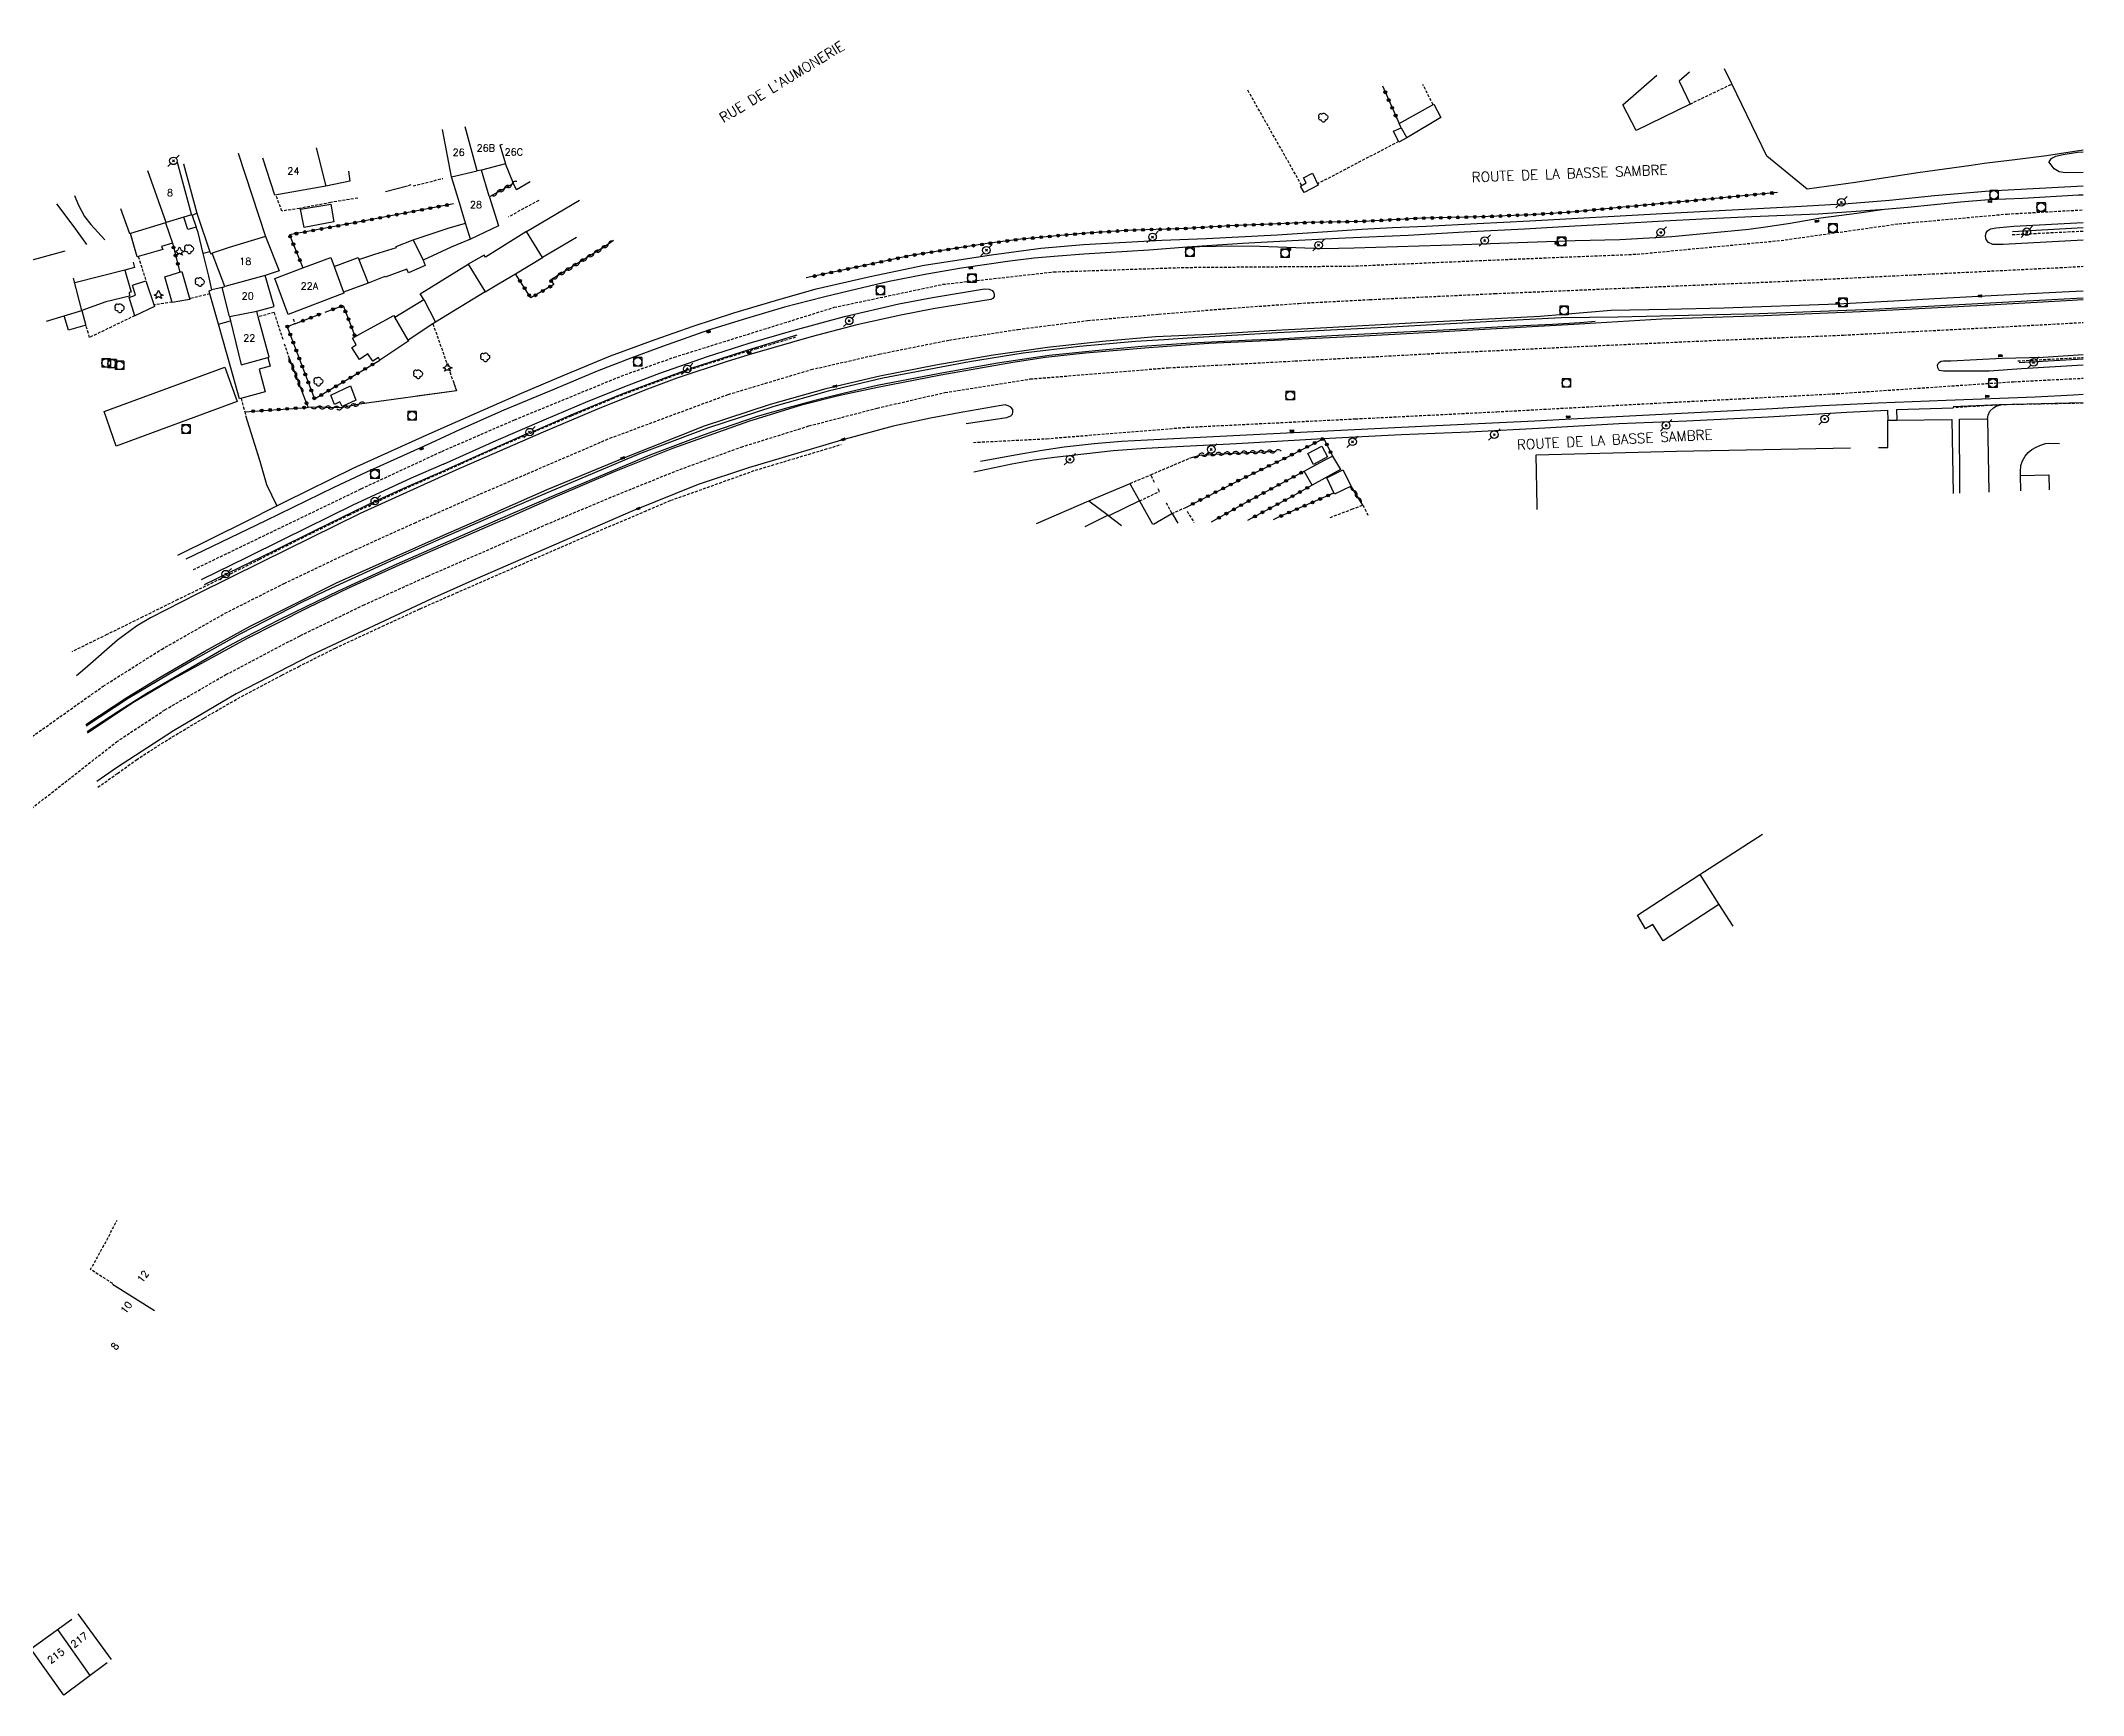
# Model space of a CAD drawing. Header units: millimetres. Extents: x 156183 to 157000, y 123000 to 123885.
# Drawn here: x 156640.3 to 157000, y 123072.3 to 123363.6 of the extents above; entities that cross this region are included whole.
import ezdxf
from ezdxf.enums import TextEntityAlignment as Align

# ---------------------------------------------------------------- set-up
doc = ezdxf.new("R2010")
doc.units = ezdxf.units.MM
doc.linetypes.add('DASHED', pattern=[0.75, 0.5, -0.25])
doc.layers.get('0').update_dxf_attribs({"linetype": 'CONTINUOUS'})
for name, color, linetype in [('W0001', 6, 'DASHED'), ('W0006', 2, 'CONTINUOUS'), ('W0008', 7, 'CONTINUOUS'), ('W0010', 4, 'CONTINUOUS'), ('W0014', 7, 'CONTINUOUS'), ('W0017', 7, 'CONTINUOUS'), ('W0100', 7, 'CONTINUOUS'), ('W0101', 7, 'CONTINUOUS'), ('W0104', 1, 'CONTINUOUS'), ('W0112', 1, 'DASHED'), ('W0211', 2, 'CONTINUOUS'), ('W0214', 2, 'CONTINUOUS'), ('W0300', 7, 'CONTINUOUS'), ('W0303', 7, 'CONTINUOUS'), ('W0310', 3, 'CONTINUOUS'), ('W0323', 7, 'CONTINUOUS'), ('W0401', 7, 'CONTINUOUS'), ('W0420', 7, 'CONTINUOUS'), ('W0473', 7, 'CONTINUOUS'), ('W0989', 7, 'CONTINUOUS'), ('W0991', 7, 'CONTINUOUS'), ('W1102', 7, 'CONTINUOUS')]:
    doc.layers.add(name, color=color, linetype=linetype)
doc.styles.get("Standard").update_dxf_attribs({"font": 'romans.shx', "width": 0.85})

# ---------------------------------------------------------------- blocks, each defined once
blk = doc.blocks.new('T473')
for p, q in [((-0.166667, 0.166667), (0.166667, -0.166667)), ((-0.166667, -0.166667), (0.166667, 0.166667)), ((0.500001, 0.500001), (1.000002, 1.000002)), ((-1.000002, -1.000002), (-0.500001, -0.500001))]:
    blk.add_line(p, q)
blk.add_ellipse((0, 0), major_axis=(0.471405, 0.471405), ratio=1, start_param=5.4977871438, end_param=11.780972451)
blk = doc.blocks.new('T420')
for p, q in [((0.75, 0.75), (-0.75, 0.75)), ((-0.75, 0.75), (-0.75, -0.75)), ((0.75, 0.75), (0.75, -0.75)), ((0.75, -0.75), (-0.75, -0.75))]:
    blk.add_line(p, q)
blk.add_ellipse((0, 0), major_axis=(-0.53, 0.53), ratio=1, start_param=3.926991, end_param=10.210176)
blk = doc.blocks.new('T401')
for p, q in [((-0.3, 0.3), (0, 0.3)), ((-0.3, -0.25), (-0.3, 0.3)), ((-0.3, 0.15), (0, 0.15)), ((-0.3, 0), (0, 0)), ((0, 0.3), (0, -0.25)), ((-0.3, -0.15), (0, -0.15)), ((-0.3, -0.25), (-0.3, -0.3)), ((-0.3, -0.3), (0, -0.3)), ((0, -0.3), (0, -0.25))]:
    blk.add_line(p, q)
blk = doc.blocks.new('T300')
for p, q in [((-0.8, 0.51), (-0.86, 0.34)), ((-0.86, 0.34), (-0.86, 0.17)), ((-0.86, 0.17), (-0.74, 0.06)), ((-0.69, 0.63), (-0.8, 0.51)), ((-0.8, -0.06), (-0.74, 0.06)), ((-0.74, 0.06), (-0.69, 0.11)), ((-0.57, 0.69), (-0.69, 0.63)), ((-0.46, 0.69), (-0.57, 0.69)), ((-0.29, 0.63), (-0.46, 0.69)), ((-0.29, 0.63), (-0.17, 0.74)), ((-0.23, 0.57), (-0.29, 0.63)), ((-0.17, 0.74), (-0.06, 0.8)), ((-0.06, 0.8), (0.06, 0.8)), ((0.06, 0.8), (0.23, 0.74)), ((0.23, 0.74), (0.34, 0.63)), ((0.34, 0.63), (0.4, 0.51)), ((0.46, 0.46), (0.34, 0.46)), ((0.4, 0.51), (0.4, 0.46)), ((0.57, 0.4), (0.46, 0.46)), ((0.57, 0.4), (0.69, 0.29)), ((0.69, 0.29), (0.74, 0.17)), ((0.74, 0.06), (0.69, -0.17)), ((0.74, 0.17), (0.74, 0.06)), ((-0.8, -0.17), (-0.8, -0.06)), ((-0.8, -0.23), (-0.8, -0.17)), ((-0.74, -0.34), (-0.8, -0.23)), ((-0.69, -0.4), (-0.74, -0.34)), ((-0.51, -0.46), (-0.69, -0.4)), ((-0.4, -0.46), (-0.51, -0.46)), ((-0.4, -0.46), (-0.34, -0.46)), ((-0.34, -0.46), (-0.34, -0.4)), ((-0.34, -0.51), (-0.34, -0.46)), ((-0.29, -0.63), (-0.34, -0.51)), ((-0.17, -0.74), (-0.29, -0.63)), ((-0.06, -0.8), (-0.17, -0.74)), ((0.06, -0.8), (-0.06, -0.8)), ((0.17, -0.74), (0.06, -0.8)), ((0.23, -0.69), (0.17, -0.74)), ((0.29, -0.46), (0.23, -0.46)), ((0.29, -0.63), (0.23, -0.69)), ((0.46, -0.4), (0.29, -0.46)), ((0.34, -0.51), (0.29, -0.63)), ((0.34, -0.51), (0.34, -0.46)), ((0.57, -0.34), (0.46, -0.4)), ((0.63, -0.29), (0.57, -0.34)), ((0.69, -0.17), (0.63, -0.29))]:
    blk.add_line(p, q)
blk = doc.blocks.new('t323o')
at = {"color": 0, "linetype": 'Continuous'}
for radius in [0.25, 0.15]:
    blk.add_circle((0, 0), radius, dxfattribs=at)
blk = doc.blocks.new('t310o')
at = {"color": 0, "linetype": 'Continuous'}
for centre, start, end in [((-0.5, 0.38), 216.8699, 323.1304), ((0.5, -0.37), 36.8699, 143.1303)]:
    blk.add_arc(centre, 0.625, start, end, dxfattribs=at)
blk = doc.blocks.new('T303')
for p, q in [((-0.77, 0), (-0.28, 0.21)), ((-0.28, -0.21), (-0.77, 0)), ((-0.28, 0.21), (0, 0.83)), ((0, 0.83), (0.28, 0.21)), ((0.28, 0.21), (0.83, 0)), ((0.83, 0), (0.28, -0.21)), ((-0.49, -0.63), (-0.28, -0.21)), ((0, -0.35), (-0.49, -0.63)), ((0.56, -0.63), (0, -0.35)), ((0.28, -0.21), (0.56, -0.63))]:
    blk.add_line(p, q)

msp = doc.modelspace()

# ---------------------------------------------------------------- linework, layer by layer
at = {"layer": 'W0001'}
for points in [[(156667.16, 123270.49), (156696.72, 123284.73), (156710.93, 123291.32), (156723.74, 123296.88), (156742.51, 123304.57), (156751.84, 123307.9), (156780, 123316.68), (156799.14, 123320.73), (156818.66, 123322.92), (156841.92, 123323.71), (156871.11, 123323.94), (156894.47, 123324.95), (156921.41, 123326.04), (156946.79, 123328.46), (156967.56, 123331.4), (156986.6, 123333.11), (157000, 123333.85)], [(156636.31, 123239.37), (156651.25, 123249.96), (156661.55, 123256.45), (156672.71, 123262.8), (156683.15, 123268.07), (156694.92, 123273.65), (156706.09, 123278.7), (156717.7, 123283.83), (156740.48, 123293.62), (156761.36, 123301.34), (156775.97, 123305.72), (156787.96, 123308.45), (156800.3, 123310.92), (156812.4, 123312.8), (156824.66, 123314.35), (156837.19, 123315.47), (156849.6, 123316.5), (156861.83, 123317.38), (156874.32, 123318.05), (156896.33, 123319.1), (156921.48, 123320.16), (156946.15, 123321.21), (156971.11, 123322.45), (156995.93, 123323.68), (157000, 123323.9)], [(156633.89, 123224.71), (156653.6, 123240.15), (156662.13, 123245.81), (156672.88, 123252), (156686.01, 123258.89), (156697.08, 123264.22), (156708.48, 123269.37), (156729.23, 123278.41), (156740.35, 123283.1), (156752.15, 123287.86), (156763.62, 123292.07), (156775.55, 123295.79), (156787.58, 123298.93), (156799.53, 123301.69), (156814.55, 123304.06), (156838.89, 123306.04), (156861.19, 123307.24), (156886.19, 123308.58), (156910.82, 123309.76), (156935.64, 123310.89), (156957.81, 123311.79), (156982.62, 123313.07), (157000, 123314.01)], [(156804.53, 123292.89), (156817.42, 123293.55), (156842.14, 123295.56), (156871.8, 123297.04), (156896.74, 123298.29), (156927.28, 123299.94), (156956.63, 123301.48), (156987.74, 123303.58), (157000, 123304.2)]]:
    msp.add_lwpolyline(points, dxfattribs=at)
at = {"layer": 'W0006'}
for points in [[(156978.29, 123283.97), (156978.27, 123284.63), (156978.24, 123296.97), (156983.14, 123297.07), (156983.38, 123284.16)], [(156989.03, 123284.38), (156988.97, 123287.05), (156993.96, 123287.16), (156994.02, 123284.57)]]:
    msp.add_lwpolyline(points, dxfattribs=at)
at = {"layer": 'W0008'}
for points in [[(156965.04, 123333.9), (156960.11, 123333.2), (156953.82, 123332.35), (156948.05, 123331.37), (156944.06, 123330.81), (156941.12, 123330.41), (156931.87, 123329.49), (156927.57, 123329.1), (156923.54, 123328.85), (156918.39, 123328.56), (156910.55, 123328.4), (156902.14, 123328.12), (156890.69, 123327.71), (156871.59, 123327.1), (156866.11, 123326.99), (156854.97, 123327.38), (156850.03, 123327.45), (156844.39, 123327.35), (156842.2, 123327.25)], [(157000, 123328.53), (156985.89, 123327.76), (156984.07, 123327.77), (156983.35, 123328.09), (156982.94, 123328.64), (156982.78, 123329.2), (156982.91, 123329.78), (156983.17, 123330.16), (156983.68, 123330.48), (156984.66, 123330.69), (156986.53, 123330.88), (156987.8, 123330.95)], [(156772.99, 123312.67), (156781.83, 123315.05), (156791.41, 123317.27), (156797.36, 123318.4), (156806.49, 123319.93), (156807.3, 123319.87), (156807.84, 123319.64), (156808.07, 123319.37), (156808.18, 123319), (156808.19, 123318.58), (156807.94, 123318.24), (156807.58, 123318.05), (156797.48, 123316.4), (156791.78, 123315.31), (156784, 123313.62), (156775.95, 123311.5), (156765.55, 123308.47), (156761.15, 123307.15), (156752.3, 123304.18), (156747.12, 123302.26), (156738.75, 123298.93), (156728.76, 123294.7), (156713.36, 123288)], [(157000, 123319.54), (156996.31, 123319.33), (156983.8, 123318.68), (156973.8, 123318.19), (156966.65, 123317.74), (156956.74, 123317.26), (156936.69, 123316.56), (156926.77, 123316.3), (156916.85, 123316.1), (156904.39, 123315.06), (156881.63, 123313.88), (156866.77, 123313.09), (156856.7, 123312.53), (156846.24, 123311.9), (156836.6, 123311.47), (156827.3, 123310.65), (156817.59, 123309.63), (156807.68, 123308.21), (156797.95, 123306.51), (156788.07, 123304.58), (156778.53, 123302.31), (156768.75, 123299.59), (156757.1, 123295.74), (156743.07, 123290.2), (156729.43, 123284.52), (156720.77, 123280.74)], [(156721.58, 123279.23), (156730.87, 123283.29), (156741.33, 123287.78), (156751.59, 123291.9), (156758.87, 123294.45), (156764.99, 123296.61), (156774.51, 123299.54), (156780.79, 123301.14), (156787.65, 123302.61), (156798.79, 123304.79), (156811.49, 123307.02), (156817.22, 123307.88), (156824.26, 123308.69), (156835.44, 123309.62), (156846.03, 123310.35), (156857.59, 123310.89), (156873.29, 123311.68), (156886.22, 123312.35), (156910.3, 123313.73), (156925.78, 123314.66), (156943.75, 123315.22), (156960.76, 123315.96), (156982.39, 123317.08), (156997.06, 123317.89), (157000, 123318.06)], [(156989.16, 123305.85), (156983.42, 123305.46), (156980.23, 123305.44), (156977.33, 123305.43), (156975.39, 123305.45), (156974.72, 123305.55), (156974.56, 123305.67), (156974.38, 123306), (156974.33, 123306.47), (156974.48, 123306.78), (156974.72, 123307.02), (156975, 123307.18), (156975.38, 123307.26), (156976.7, 123307.27), (156985.71, 123307.74), (156992.94, 123307.91), (157000, 123308.36)], [(156803.28, 123296.2), (156803.28, 123296.2), (156810.4, 123297.3), (156811.12, 123297.58), (156811.41, 123297.84), (156811.5, 123298.24), (156811.5, 123298.68), (156811.13, 123299.08), (156810.67, 123299.35), (156810.12, 123299.49), (156809.43, 123299.39), (156802.67, 123298.24), (156796.97, 123297.18), (156790.38, 123295.75), (156781.33, 123293.26), (156773.03, 123290.85), (156764.9, 123288.43), (156756.07, 123285.47), (156744.56, 123280.82), (156716.72, 123268.78), (156709.12, 123265.37)], [(156713.36, 123288), (156696.52, 123280.35), (156679.14, 123271.8), (156667.85, 123266.22), (156659.58, 123261.99), (156657.12, 123260.54), (156653.79, 123258.1), (156648.1, 123253.08), (156646.54, 123251.77)], [(156648.19, 123243.24), (156655.43, 123247.99), (156661.29, 123251.54), (156669.19, 123256.14), (156677.16, 123260.51), (156684.53, 123264.26), (156692.38, 123268.14), (156702.01, 123272.44), (156711.2, 123276.57), (156720.77, 123280.74)], [(156721.58, 123279.23), (156703.38, 123271.26), (156694.6, 123267.28), (156687.17, 123263.69), (156676.52, 123258.29), (156663.65, 123251.24), (156656.5, 123247.03), (156648.5, 123241.67)], [(156709.12, 123265.37), (156687.77, 123255.39), (156674.71, 123248.65), (156663.65, 123242.13), (156653.59, 123235.6), (156650.14, 123233.18)]]:
    msp.add_lwpolyline(points, dxfattribs=at)
at = {"layer": 'W0010'}
for points in [[(157000, 123330.69), (156987.57, 123329.96)], [(157000, 123318.28), (156997.78, 123318.16), (156962.95, 123316.28), (156942.96, 123315.56), (156923.05, 123315.08), (156918.04, 123314.95), (156908.07, 123314.83), (156898.02, 123314.29), (156878.04, 123313.19), (156858.11, 123312.17), (156843.08, 123311.31), (156838.08, 123310.96), (156833.06, 123310.68), (156823.2, 123309.78), (156813.33, 123308.59), (156803.85, 123307.09), (156788.58, 123304.18), (156778.96, 123301.93), (156769.4, 123299.22), (156757.7, 123295.41), (156745.71, 123290.9), (156729.86, 123284.19), (156720.82, 123280.3)], [(156721.23, 123279.51), (156730.64, 123283.56), (156747.63, 123290.68), (156754.74, 123293.38), (156758.48, 123294.73), (156766.54, 123297.49), (156771.92, 123299.03), (156777.77, 123300.64), (156781.82, 123301.64), (156787.6, 123302.98), (156798.64, 123305.11), (156808.77, 123306.92), (156817.91, 123308.26), (156826.61, 123309.12), (156834.23, 123309.82), (156842.92, 123310.4), (156853.55, 123310.98), (156858.3, 123311.16), (156867.66, 123311.69), (156889.56, 123312.83), (156898.88, 123313.35), (156906.52, 123313.71), (156911.42, 123314.01), (156914.03, 123314.24)], [(156773.43, 123311.76), (156763.85, 123308.83), (156754.59, 123305.85)], [(157000, 123307.53), (156988.75, 123306.89)], [(156753.95, 123305.61), (156742.59, 123301.37), (156733.62, 123297.68), (156726.64, 123294.65)], [(157000, 123299.85), (156985.18, 123299.52), (156977.12, 123299.14)], [(156726.02, 123294.44), (156711.52, 123288.03)], [(156669.09, 123267.9), (156669.09, 123267.9), (156681.45, 123273.85), (156688.67, 123277.46), (156695.55, 123280.81), (156699.31, 123282.63), (156704.86, 123285.11), (156711.52, 123288.03)], [(156720.82, 123280.3), (156710.85, 123275.95), (156702.38, 123272.23), (156691.5, 123267.21), (156686.34, 123264.74), (156675.46, 123259.21), (156667.33, 123254.69), (156662.9, 123252.11), (156655.69, 123247.79), (156648.25, 123242.93)], [(156648.44, 123241.99), (156653.82, 123245.51), (156658.98, 123248.76), (156672.5, 123256.62), (156676.15, 123258.56), (156682.34, 123261.73), (156687.03, 123264.01), (156692.69, 123266.78), (156703.03, 123271.52), (156721.23, 123279.51)]]:
    msp.add_lwpolyline(points, dxfattribs=at)
at = {"layer": 'W0014'}
for points in [[(156712.26, 123296.01), (156719.61, 123299.23), (156724.97, 123301.54), (156732.31, 123304.69), (156740.61, 123308.11), (156748.47, 123310.99), (156755.17, 123313.35), (156762.35, 123315.72), (156769.69, 123317.89), (156776.87, 123319.94), (156786.35, 123322.12), (156795.85, 123324.08), (156807.74, 123325.92), (156816.44, 123327.1), (156823.94, 123327.72), (156837.73, 123328.51), (156845.6, 123328.78), (156858.07, 123329.47), (156866, 123329.96), (156872.94, 123330.43), (156878.33, 123330.76), (156884.28, 123330.97), (156893.28, 123331.46), (156902.53, 123331.89), (156925.87, 123333.22), (156949.36, 123334.42), (156958.63, 123334.99), (156965.9, 123335.55), (156973.8, 123336.38), (156983.5, 123337.17), (157000, 123338.09)], [(157000, 123336.44), (156999.17, 123336.4), (156989.38, 123335.86), (156983.37, 123335.58), (156978.41, 123335.22), (156973.73, 123334.71), (156969.1, 123334.25), (156965.04, 123333.9)], [(156965.04, 123333.9), (156953.33, 123333.07), (156941.63, 123332.63), (156932.88, 123332.23), (156926.16, 123331.84), (156918.1, 123331.41), (156910.47, 123330.97), (156901.61, 123330.45), (156890.96, 123329.92), (156881.1, 123329.35), (156869.99, 123328.87), (156861.82, 123328.44), (156851.95, 123327.9), (156842.2, 123327.25)], [(156987.8, 123330.95), (157000, 123331.59)], [(156842.2, 123327.25), (156835.42, 123326.73), (156823.99, 123326.05), (156819.44, 123325.71), (156815.23, 123325.34), (156810.93, 123324.83), (156802.43, 123323.6), (156796.32, 123322.52), (156789.68, 123321.2), (156782.79, 123319.6), (156778.13, 123318.47), (156771.26, 123316.68), (156764.57, 123314.7), (156757.9, 123312.65), (156749.78, 123309.79), (156744.18, 123307.72), (156738.26, 123305.41), (156730.77, 123302.26), (156721.86, 123298.59), (156714.05, 123295.09), (156708.98, 123292.76)], [(156711.18, 123289.06), (156720.5, 123293.23), (156728.94, 123296.89), (156736.69, 123300.16), (156743.88, 123303.03), (156749.33, 123305.11), (156757.68, 123308.01), (156765.02, 123310.36), (156772.99, 123312.67)], [(157000, 123306.48), (156989.16, 123305.85)], [(156805.77, 123289.58), (156811.91, 123290.71), (156816.64, 123291.53), (156820.53, 123292.09), (156825.82, 123292.72), (156830.63, 123293.09), (156837.48, 123293.48), (156853.84, 123294.26), (156883.53, 123295.73), (156903.41, 123296.72), (156909.81, 123297.07), (156945.31, 123298.87), (156952.83, 123299.33), (156963.92, 123299.89), (156975.86, 123300.34), (156991.56, 123300.93), (156998.29, 123301.3), (157000, 123301.36)], [(156967.15, 123298.66), (156977.09, 123299)], [(156664.44, 123273.05), (156676.48, 123279), (156681.86, 123281.71), (156683.38, 123282.48), (156695.28, 123288.35), (156708.15, 123294.17), (156712.26, 123296.01)], [(156866.11, 123293.6), (156879.9, 123294.3), (156891.83, 123294.76), (156905.17, 123295.46), (156918.24, 123296.21), (156930.17, 123296.7), (156944.53, 123297.39), (156958.38, 123298.19), (156965.53, 123298.6), (156965.62, 123296.82)], [(156967.15, 123298.66), (156967.18, 123296.83)], [(156708.98, 123292.76), (156704.15, 123290.61), (156697.65, 123287.64), (156691.91, 123284.95), (156679.84, 123279.06), (156665.8, 123272.33), (156665.8, 123272.33)], [(156804.63, 123287.71), (156811.32, 123289.15), (156815.18, 123289.83), (156818.82, 123290.28), (156829.17, 123291.44), (156834.9, 123291.86), (156840.37, 123292.15), (156850.89, 123292.73), (156866.11, 123293.6)], [(156711.18, 123289.06), (156705.49, 123286.58), (156695.26, 123281.83), (156682.85, 123275.72), (156676.55, 123272.6), (156668.53, 123268.67)]]:
    msp.add_lwpolyline(points, dxfattribs=at)
at = {"layer": 'W0017'}
for points in [[(156646.22, 123336.35), (156646.88, 123334.77), (156647.95, 123332.68), (156649.12, 123331.29), (156651.54, 123328.59)], [(156648.38, 123327.73), (156646.14, 123330.85), (156643.08, 123334.9)], [(156983.14, 123297.07), (156983.25, 123297.7), (156983.57, 123298.39), (156984.22, 123298.99), (156984.69, 123299.26), (156985.5, 123299.51)], [(156676.36, 123297.66), (156678.84, 123289.6), (156680.04, 123285.48), (156681.8, 123281.83)], [(156963.97, 123291.97), (156965.61, 123291.98), (156965.62, 123296.82), (156967.18, 123296.83), (156976.86, 123296.92), (156977.08, 123283.92)], [(156988.97, 123287.05), (156988.98, 123287.78), (156989.05, 123288.81), (156989.31, 123289.66), (156989.76, 123290.48), (156990.3, 123291.11), (156990.97, 123291.65), (156991.7, 123292.04), (156992.64, 123292.47), (156993.34, 123292.7), (156993.96, 123292.78), (156995.86, 123292.73)], [(156678.37, 123291.12), (156678.84, 123289.6), (156680.04, 123285.48), (156681.86, 123281.71)]]:
    msp.add_lwpolyline(points, dxfattribs=at)
at = {"layer": 'W0100'}
msp.add_lwpolyline([(156651.96, 123078.01), (156644.33, 123072.31), (156638.54, 123080.49), (156645.75, 123085.68)], dxfattribs=at)
at = {"layer": 'W0101'}
for points in [[(156712.61, 123339.65), (156711.05, 123347.99)], [(156664.28, 123342.25), (156666.77, 123333.15), (156666.83, 123332.96), (156665.45, 123332.53), (156662.38, 123331.59)], [(156675.02, 123343.81), (156675.02, 123343.81), (156679.85, 123329.18)], [(156688.78, 123344.74), (156688.78, 123344.74), (156690.49, 123337.99), (156681.47, 123336.45), (156679.39, 123342.94)], [(156721.15, 123345.29), (156721.61, 123345.39), (156721.61, 123345.39), (156721.61, 123345.39), (156721.61, 123345.39)], [(156665.4, 123341.92), (156665.4, 123341.92), (156667.75, 123333.26), (156670.06, 123326.48), (156670.2, 123326.08), (156670.45, 123326.2)], [(156714, 123335.07), (156712.61, 123339.65)], [(156722.11, 123341.97), (156717.88, 123340.82)], [(156719.27, 123336.28), (156717.88, 123340.82)], [(156719.27, 123336.28), (156720.88, 123331.03), (156715.94, 123328.68), (156715.08, 123331.51), (156714, 123335.07)], [(156734.65, 123328.98), (156728.62, 123325.45), (156725.82, 123330.01), (156735.15, 123335.55)], [(156662.38, 123331.59), (156662.24, 123331.55), (156656.08, 123329.68), (156655.94, 123329.64), (156654.35, 123334.02)], [(156679.85, 123329.18), (156682.26, 123323.12), (156679.77, 123322.3)], [(156633.48, 123323.55), (156644.58, 123326.61)], [(156656.52, 123324.66), (156656.52, 123324.66), (156656.52, 123324.66), (156656.52, 123324.66), (156656.77, 123323.69), (156655.05, 123323.25), (156646.25, 123320.98)], [(156672.69, 123320.34), (156670.45, 123326.2)], [(156641.26, 123314.24), (156641.26, 123314.24), (156644.41, 123315.2), (156647.5, 123316.13), (156646.03, 123321.83)], [(156678.31, 123316.02), (156681.4, 123316.83), (156679.77, 123322.3)], [(156673.52, 123315.05), (156672.24, 123320.19), (156672.69, 123320.34)], [(156673.52, 123315.05), (156673.71, 123314.29), (156675.57, 123306.56), (156680.29, 123307.84), (156680.51, 123307.9), (156678.58, 123314.99), (156678.31, 123316.02)], [(156903.67, 123290.71), (156928.4, 123291.33), (156959.04, 123291.96), (156959.04, 123291.96)], [(156903.86, 123281.1), (156903.85, 123281.69), (156903.67, 123290.71)], [(156815.67, 123278.64), (156824.88, 123282.62), (156828.27, 123280.06)], [(156828.27, 123280.06), (156828.38, 123279.97), (156830.62, 123278.28)], [(156932.47, 123216.83), (156943.5, 123223.92)], [(156935.84, 123211.53), (156938.29, 123207.69)]]:
    msp.add_lwpolyline(points, dxfattribs=at)
for points in [[(156681.49, 123321.77), (156686.45, 123323.62), (156691.37, 123325.45), (156691.94, 123323.86), (156693.58, 123319.32), (156693.63, 123319.17), (156683.85, 123315.39)], [(156935.84, 123211.53), (156926, 123205.11), (156924.23, 123208.01), (156922.9, 123207.27), (156921.49, 123209.66), (156932.47, 123216.83)]]:
    msp.add_lwpolyline(points, close=True, dxfattribs=at)
at = {"layer": 'W0104'}
for points in [[(156928.83, 123356.49), (156930.78, 123352.48), (156921.26, 123347.79), (156918.95, 123352.35), (156924.92, 123357.53)], [(156930.66, 123358.09), (156928.83, 123356.49)], [(156938.15, 123356.02), (156936.82, 123358.69)], [(156928.83, 123356.49), (156928.83, 123356.49)], [(156938.15, 123356.02), (156938.15, 123356.02)], [(156982.55, 123342), (156980.26, 123341.65), (156970.9, 123340.34), (156959.88, 123338.65), (156951.37, 123337.46), (156944.26, 123343.27), (156938.15, 123356.02)], [(156880.9, 123346.55), (156879.49, 123345.74), (156878.56, 123347.68), (156879.87, 123348.27), (156879.5, 123349.05), (156885.65, 123352.44)], [(156885.65, 123352.44), (156886.87, 123350.1), (156880.9, 123346.55)], [(156879.87, 123348.27), (156880.9, 123346.55)], [(156880.9, 123346.55), (156880.9, 123346.55)], [(156993.55, 123343.38), (156987.96, 123342.68), (156982.55, 123342)], [(157000, 123344.38), (156993.55, 123343.38)], [(156993.55, 123343.38), (156993.55, 123343.38)], [(156694.46, 123340.64), (156694.46, 123340.64), (156694.69, 123338.87), (156690.49, 123337.99)], [(156726.49, 123338.79), (156726.49, 123338.79), (156726.49, 123338.79), (156726.49, 123338.79), (156726.49, 123338.79), (156724.07, 123337.36), (156723.55, 123338.51), (156722.11, 123341.97)], [(156722.11, 123341.97), (156722.11, 123341.97)], [(156982.55, 123342), (156982.55, 123342)], [(156704.86, 123338.03), (156700.98, 123337.02)], [(156662.24, 123331.55), (156663.45, 123327.98), (156661.56, 123327.41)], [(156667.64, 123330.82), (156666.15, 123330.4), (156665.45, 123332.53)], [(156667.75, 123333.26), (156666.91, 123332.84), (156666.83, 123332.96)], [(156666.91, 123332.84), (156667.64, 123330.82)], [(156712.01, 123330.61), (156715.08, 123331.51)], [(156661.56, 123327.41), (156661.75, 123326.87), (156657.27, 123325.57), (156656.08, 123329.68)], [(156671.55, 123313.74), (156670.06, 123319.08), (156669.93, 123319.57), (156670.39, 123319.74), (156669.86, 123322.17), (156668.88, 123326.17), (156667.99, 123329.83), (156667.64, 123330.82)], [(156667.64, 123330.82), (156667.64, 123330.82)], [(156702.93, 123327.19), (156702.89, 123327.38), (156705.88, 123328.58)], [(156705.88, 123328.58), (156712.01, 123330.61)], [(156705.88, 123328.58), (156707.6, 123324.97)], [(156705.88, 123328.58), (156705.88, 123328.58)], [(156715.94, 123328.68), (156712.58, 123327.3)], [(156725.82, 123330.01), (156718.61, 123325.51)], [(156661.56, 123327.41), (156661.56, 123327.41)], [(156670.06, 123326.48), (156668.88, 123326.17)], [(156691.94, 123323.86), (156696.16, 123325.46), (156696.3, 123325.12), (156699.11, 123326.03), (156702.93, 123327.19)], [(156696.3, 123325.12), (156697.93, 123320.96)], [(156702.93, 123327.19), (156702.93, 123327.19)], [(156707.6, 123324.97), (156707.97, 123324.07), (156705.05, 123322.78), (156704.77, 123323.39)], [(156707.72, 123318.06), (156707.11, 123319.06), (156715.55, 123324.29)], [(156712.58, 123327.3), (156707.6, 123324.97)], [(156707.6, 123324.97), (156707.6, 123324.97)], [(156718.61, 123325.51), (156718.39, 123325.87), (156715.55, 123324.29)], [(156715.55, 123324.29), (156718.52, 123319.41)], [(156715.55, 123324.29), (156715.55, 123324.29)], [(156718.61, 123325.51), (156718.61, 123325.51)], [(156721.21, 123320.99), (156723.86, 123322.58), (156728.62, 123325.45)], [(156655.05, 123323.25), (156656.18, 123319.37), (156655.84, 123319.29)], [(156656.84, 123315.2), (156655.84, 123318.43), (156656.95, 123318.82), (156656.43, 123320.57), (156658.8, 123321.37)], [(156658.8, 123321.37), (156660.3, 123316.81), (156656.84, 123315.2)], [(156704.77, 123323.39), (156700.94, 123322), (156700.88, 123322.13), (156697.93, 123320.96), (156693.58, 123319.32)], [(156704.77, 123323.39), (156704.77, 123323.39)], [(156718.52, 123319.41), (156721.21, 123320.99)], [(156721.21, 123320.99), (156721.21, 123320.99)], [(156651.76, 123317.64), (156647.5, 123316.13)], [(156655.84, 123319.29), (156655.93, 123318.65), (156651.76, 123317.64)], [(156651.76, 123317.64), (156651.76, 123317.64)], [(156655.84, 123319.29), (156655.84, 123319.29)], [(156672.24, 123320.19), (156670.39, 123319.74)], [(156670.39, 123319.74), (156670.39, 123319.74)], [(156718.52, 123319.41), (156709.82, 123314.09)], [(156718.52, 123319.41), (156718.52, 123319.41)], [(156648.03, 123313.46), (156645.15, 123312.63), (156644.41, 123315.2)], [(156647.5, 123316.13), (156648.23, 123313.48), (156648.03, 123313.46)], [(156647.5, 123316.13), (156647.5, 123316.13)], [(156648.03, 123313.46), (156648.03, 123313.46)], [(156656.84, 123315.2), (156656.84, 123315.2)], [(156671.55, 123313.74), (156673.71, 123314.29)], [(156673.76, 123306.04), (156671.55, 123313.74)], [(156671.55, 123313.74), (156671.55, 123313.74)], [(156697.08, 123312.29), (156702.45, 123315.23), (156702.61, 123314.96)], [(156697.86, 123308.5), (156696.41, 123307.47), (156695.05, 123309.6), (156695.83, 123310.1), (156695.2, 123311.22), (156697.08, 123312.29)], [(156697.08, 123312.29), (156697.08, 123312.29)], [(156705, 123310.92), (156705.08, 123310.77), (156700, 123307.37), (156699.73, 123307.84), (156698.74, 123307.17), (156697.86, 123308.5)], [(156680.29, 123307.84), (156680.67, 123306.34), (156678.72, 123305.81), (156679.8, 123301.79), (156675.29, 123300.57), (156673.76, 123306.04)], [(156697.86, 123308.5), (156697.86, 123308.5)], [(156673.76, 123306.04), (156673.76, 123306.04)], [(156824.88, 123282.62), (156832.14, 123285.67), (156832.23, 123285.41), (156833.8, 123282.59), (156836.08, 123278.49)], [(156833.8, 123282.59), (156828.38, 123279.97)], [(156836.23, 123278.49), (156839.51, 123280.4), (156839.58, 123280.26), (156840.57, 123278.66)]]:
    msp.add_lwpolyline(points, dxfattribs=at)
for points in [[(156862.16, 123338.04), (156863.12, 123338.59), (156862.68, 123339.48), (156864.28, 123340.3), (156865.25, 123338.2), (156862.77, 123336.9)], [(156686.65, 123330.76), (156686.02, 123333.95), (156691.35, 123334.82), (156691.9, 123331.74)], [(156663.44, 123317.53), (156662.14, 123322.02), (156664.56, 123322.81), (156665.12, 123322.99), (156666.52, 123318.08), (156666.1, 123318)], [(156709.82, 123314.09), (156709.34, 123313.78), (156705, 123310.92), (156702.61, 123314.96), (156707.72, 123318.06)], [(156651.42, 123298.36), (156672.67, 123306.15), (156674.88, 123300.07), (156653.54, 123292.23)], [(156692.93, 123300.02), (156692.03, 123299.59), (156691.34, 123301.21), (156694.83, 123302.88), (156695.79, 123300.31), (156693.34, 123299.19)], [(156863.42, 123290.94), (156865.89, 123292.26), (156866.91, 123290.35), (156864.44, 123289.03)], [(156862.79, 123287.84), (156866.36, 123289.79), (156867.77, 123290.49), (156869.19, 123288.12), (156864.21, 123285.38)], [(156868.15, 123283.8), (156866.76, 123286.67), (156869.59, 123288.04), (156871.07, 123285.18)]]:
    msp.add_lwpolyline(points, close=True, dxfattribs=at)
at = {"layer": 'W0112'}
for points in [[(156862.36, 123338.16), (156854.6, 123351.84), (156852.85, 123354.97)], [(156885.49, 123352.35), (156883.71, 123355.9)], [(156930.78, 123352.48), (156938.15, 123356.02)], [(156879.42, 123345.87), (156865.15, 123338.42)], [(156705.86, 123338.08), (156705.86, 123338.08), (156705.86, 123338.08), (156705.86, 123338.08), (156711.07, 123339.37)], [(156696.12, 123335.92), (156692.39, 123335.33), (156692.39, 123335.32), (156691.33, 123335.12), (156685.84, 123334.1), (156682.76, 123333.63), (156681.68, 123336.49)], [(156705.46, 123338.25), (156704.86, 123338.03)], [(156727.97, 123335.5), (156727.97, 123335.5), (156722.63, 123332.59)], [(157000, 123330.06), (156987.39, 123329.42)], [(156657.43, 123325.61), (156658.8, 123321.37)], [(156663.42, 123317.61), (156660.21, 123317.1)], [(156670.06, 123319.08), (156666.5, 123318.17)], [(156656.84, 123315.2), (156648.87, 123311.38), (156648.23, 123313.48)], [(156682.96, 123310.99), (156681.41, 123315.79), (156678.58, 123314.99)], [(156684.74, 123314.65), (156685.03, 123313.78)], [(156709.34, 123313.78), (156713.51, 123301.96)], [(156684.07, 123307.65), (156683.22, 123310.21)], [(156773.21, 123311.4), (156766.39, 123309.39), (156760.57, 123307.61), (156754.8, 123305.74), (156748.42, 123303.4), (156741.11, 123300.64), (156733.7, 123297.53), (156719.64, 123291.52), (156712.23, 123288.16)], [(156988.49, 123307.24), (157000, 123307.86)], [(156713.03, 123303.3), (156713.51, 123301.96)], [(156675.56, 123300.64), (156676.19, 123298.28), (156676.36, 123297.66)], [(157000, 123299.8), (156996.98, 123299.73), (156985.54, 123299.51), (156977.02, 123299)], [(156713.42, 123266.38), (156731.95, 123274.47), (156739.57, 123277.75), (156746.59, 123280.7), (156751.27, 123282.7), (156759.8, 123285.74), (156766.12, 123287.99), (156781.24, 123292.52)], [(156832.14, 123285.67), (156835.78, 123287.21), (156842.8, 123290.18)], [(156712.23, 123288.16), (156703.77, 123284.42), (156694.61, 123280.11), (156685.85, 123275.83), (156678.8, 123272.28), (156671.97, 123268.88), (156664.41, 123265.21), (156658.24, 123262.16), (156651.93, 123259.06), (156645.73, 123256.01)], [(156833.8, 123282.59), (156837.29, 123284.26), (156836.97, 123284.98)], [(156836.44, 123285.86), (156835.78, 123287.21)], [(156838.48, 123282.27), (156839.47, 123280.38), (156841.84, 123281.4)], [(156867.36, 123279.69), (156871.17, 123281.12), (156873.12, 123281.85), (156874.1, 123279.95)], [(156842.17, 123280.77), (156843.4, 123278.77)], [(156650.33, 123232.17), (156653.8, 123234.62), (156657.11, 123237.02), (156662.8, 123240.66), (156669.11, 123244.41), (156675.65, 123248.18), (156682.76, 123251.9), (156685.71, 123253.43), (156692.17, 123256.69), (156700.44, 123260.51), (156707.11, 123263.61), (156713.42, 123266.38)]]:
    msp.add_lwpolyline(points, dxfattribs=at)
at = {"layer": 'W0112', "flags": 128}
msp.add_lwpolyline([(156652.94, 123144.78), (156649.05, 123147.26), (156651.29, 123151.3), (156653.75, 123155.95)], dxfattribs=at)
at = {"layer": 'W0211'}
msp.add_lwpolyline([(157000, 123344), (156999.02, 123343.94), (156996.49, 123343.56), (156995.11, 123343.26), (156994.33, 123342.8), (156993.96, 123342.32)], dxfattribs=at)
at = {"layer": 'W0214'}
msp.add_lwpolyline([(157000, 123340.44), (156996.84, 123340.35), (156995.79, 123340.56), (156994.88, 123341.07), (156994.37, 123341.78), (156993.96, 123342.32)], dxfattribs=at)
at = {"layer": 'W0303'}
for points in [[(156713.51, 123301.96), (156696.39, 123299.65)], [(156713.51, 123301.96), (156706.53, 123301.02)]]:
    msp.add_lwpolyline(points, dxfattribs=at)
at = {"layer": 'W0310'}
for points in [[(156723.55, 123338.51), (156719.32, 123336.12)], [(156741.14, 123328.44), (156741.14, 123328.44), (156739.58, 123327.32), (156730.05, 123321.45)], [(156686.55, 123301.2), (156684.07, 123307.65)], [(156696.39, 123299.65), (156693.19, 123298.98), (156687.38, 123299.11)], [(156842.8, 123290.18), (156844.41, 123290.66), (156849.13, 123290.97), (156857.87, 123291.33)], [(156873.12, 123281.85), (156871.07, 123285.18)]]:
    msp.add_lwpolyline(points, dxfattribs=at)
at = {"layer": 'W0323'}
for points in [[(156876.59, 123355.69), (156879.5, 123349.05)], [(156946.17, 123336.9), (156931.55, 123335.49), (156920.16, 123334.41), (156909.83, 123333.44), (156902.76, 123332.99), (156893.66, 123332.6), (156883.47, 123332.37), (156873.27, 123331.82), (156863.4, 123331.6), (156849.74, 123331.02), (156841.94, 123330.56), (156831.45, 123330.22), (156824.44, 123329.72), (156819.29, 123329.29), (156812.88, 123328.68), (156807.39, 123327.95), (156801.62, 123327.12), (156793.24, 123325.74), (156785.33, 123324.04), (156775.11, 123321.88), (156775.11, 123321.88)], [(156712.95, 123334.91), (156696.14, 123331.68), (156684.09, 123329.42), (156686.45, 123323.62)], [(156663.45, 123327.98), (156664.77, 123322.88)], [(156730.05, 123321.45), (156730.63, 123320.68), (156726.61, 123318.33), (156723.86, 123322.58)], [(156690.34, 123315.81), (156693.54, 123316.99), (156695.66, 123311.48)], [(156685.03, 123313.78), (156683.7, 123313.27), (156688.5, 123300.54), (156700, 123307.37)], [(156685.03, 123313.78), (156689.69, 123315.57)], [(156676.19, 123298.28), (156687.2, 123299.05), (156687.38, 123299.11), (156686.55, 123301.2)], [(156841.84, 123281.4), (156851.17, 123286.15), (156859.68, 123290.25), (156866.24, 123293.61), (156867.77, 123290.49)], [(156846.49, 123278.89), (156852.94, 123282.52), (156862.79, 123287.84)], [(156864.21, 123285.38), (156860.67, 123283.39), (156854.32, 123279.98), (156852.82, 123279.13)], [(156857.4, 123279.31), (156858.36, 123279.76), (156868.05, 123284)]]:
    msp.add_lwpolyline(points, dxfattribs=at)
at = {"layer": 'W1102'}
for points in [[(156717.13, 123340.7), (156715.05, 123348.48)], [(156721.15, 123345.29), (156722.11, 123341.97)], [(156662.38, 123331.59), (156659.14, 123340.69)], [(156712.61, 123339.65), (156717.13, 123340.7)], [(156717.88, 123340.82), (156717.13, 123340.7)], [(156679.85, 123329.18), (156673.44, 123327.2), (156670.45, 123326.2)], [(156679.77, 123322.3), (156672.69, 123320.34)], [(156673.52, 123315.05), (156678.31, 123316.02)], [(156828.27, 123280.06), (156824.14, 123278.03)]]:
    msp.add_lwpolyline(points, dxfattribs=at)
at = {"layer": 'W1102', "flags": 128}
for points in [[(156652.88, 123144.69), (156660.29, 123140.05)], [(156648.99, 123075.79), (156643.3, 123083.89)], [(156652.76, 123078.6), (156646.87, 123086.64)]]:
    msp.add_lwpolyline(points, dxfattribs=at)

# ---------------------------------------------------------------- block references
at = {"layer": 'W0300'}
for p, rotation in [((156866.2, 123350.09), 359.9999899820874), ((156666.44, 123326.91), 359.9999899823337), ((156668.32, 123321.12), 359.9999899823337), ((156654.19, 123316.52), 359.9999899823337), ((156718.59, 123307.88), 359.9999899823337), ((156689.21, 123303.59), 359.9999899823337), ((156706.77, 123304.9), 359.9999899823337)]:
    msp.add_blockref('T300', p, dxfattribs=dict(at, rotation=rotation))
at = {"layer": 'W0303', "rotation": 359.9999899823337}
for p in [(156664.7, 123326.51), (156661.02, 123318.85), (156711.9, 123306.04)]:
    msp.add_blockref('T303', p, dxfattribs=at)
at = {"layer": 'W0310'}
for p, rotation in [((156723.24, 123338.33), 209.3064017485711), ((156720.62, 123336.86), 209.3064017485711), ((156721.93, 123337.59), 209.3064017485711), ((156740.21, 123327.78), 212.3036052722369), ((156733.88, 123323.81), 211.6608237149883), ((156735.16, 123324.6), 211.6608237149883), ((156736.43, 123325.38), 211.6608237149883), ((156737.71, 123326.17), 211.6608237149883), ((156738.99, 123326.96), 211.6608237149883), ((156731.33, 123322.24), 211.6608237149883), ((156732.6, 123323.02), 211.6608237149883), ((156684.4, 123306.8), 111.0541892844707), ((156684.94, 123305.4), 111.0541892844707), ((156685.48, 123304), 111.0541892844707), ((156686.02, 123302.6), 111.0541892844707), ((156688.88, 123299.07), 178.6991668055267), ((156690.38, 123299.04), 178.6991668055267), ((156691.87, 123299.01), 178.6991668055267), ((156693.37, 123299.01), 191.948127122993), ((156694.84, 123299.32), 191.948127122993), ((156696.31, 123299.64), 191.948127122993), ((156844.24, 123290.61), 16.3625794286483), ((156845.73, 123290.74), 3.74796186814312), ((156847.23, 123290.84), 3.74796186814312), ((156848.72, 123290.94), 3.74796186814312), ((156850.22, 123291.01), 2.365761105771122), ((156851.72, 123291.07), 2.365761105771122), ((156853.22, 123291.14), 2.365761105771122), ((156854.72, 123291.2), 2.365761105771122), ((156856.22, 123291.26), 2.365761105771122), ((156857.72, 123291.32), 2.365761105771122), ((156871.55, 123284.4), 121.5191792030117), ((156872.33, 123283.13), 121.5191792030117)]:
    msp.add_blockref('t310o', p, dxfattribs=dict(at, rotation=rotation))
at = {"layer": 'W0323'}
for p, rotation in [((156877.09, 123354.55), 293.7120896665965), ((156877.69, 123353.18), 293.7120896665965), ((156878.3, 123351.8), 293.7120896665965), ((156878.9, 123350.43), 293.7120896665965), ((156711.82, 123334.69), 190.8727590104931), ((156924.28, 123334.8), 185.424196318888), ((156925.78, 123334.95), 185.424196318888), ((156927.27, 123335.09), 185.424196318888), ((156928.76, 123335.23), 185.424196318888), ((156930.25, 123335.37), 185.424196318888), ((156931.75, 123335.51), 185.503231379496), ((156933.24, 123335.66), 185.503231379496), ((156934.73, 123335.8), 185.503231379496), ((156936.23, 123335.95), 185.503231379496), ((156937.72, 123336.09), 185.503231379496), ((156939.21, 123336.23), 185.503231379496), ((156940.71, 123336.38), 185.503231379496), ((156942.2, 123336.52), 185.503231379496), ((156943.69, 123336.66), 185.503231379496), ((156945.19, 123336.81), 185.503231379496), ((156694.15, 123331.31), 190.6205167413495), ((156695.62, 123331.58), 190.6205167413495), ((156697.09, 123331.87), 190.8727590104931), ((156698.57, 123332.15), 190.8727590104931), ((156700.04, 123332.43), 190.8727590104931), ((156701.51, 123332.71), 190.8727590104931), ((156702.99, 123333), 190.8727590104931), ((156704.46, 123333.28), 190.8727590104931), ((156705.93, 123333.56), 190.8727590104931), ((156707.41, 123333.85), 190.8727590104931), ((156708.88, 123334.13), 190.8727590104931), ((156710.35, 123334.41), 190.8727590104931), ((156852.4, 123331.13), 182.410192407931), ((156853.9, 123331.2), 182.410192407931), ((156855.4, 123331.26), 182.410192407931), ((156856.89, 123331.32), 182.410192407931), ((156858.39, 123331.39), 182.410192407931), ((156859.89, 123331.45), 182.410192407931), ((156861.39, 123331.51), 182.410192407931), ((156862.89, 123331.58), 182.410192407931), ((156864.39, 123331.62), 181.3126412480952), ((156865.89, 123331.65), 181.3126412480952), ((156867.39, 123331.69), 181.3126412480952), ((156868.89, 123331.72), 181.3126412480952), ((156870.39, 123331.76), 181.3126412480952), ((156871.89, 123331.79), 181.3126412480952), ((156873.39, 123331.83), 183.0802854718281), ((156874.88, 123331.91), 183.0802854718281), ((156876.38, 123331.99), 183.0802854718281), ((156877.88, 123332.07), 183.0802854718281), ((156879.38, 123332.15), 183.0802854718281), ((156880.87, 123332.23), 183.0802854718281), ((156882.37, 123332.31), 183.0802854718281), ((156883.87, 123332.38), 181.3038679628275), ((156885.37, 123332.42), 181.3038679628275), ((156886.87, 123332.45), 181.3038679628275), ((156888.37, 123332.48), 181.3038679628275), ((156889.87, 123332.52), 181.3038679628275), ((156891.37, 123332.55), 181.3038679628275), ((156892.87, 123332.59), 181.3038679628275), ((156894.37, 123332.63), 182.436782055356), ((156895.87, 123332.7), 182.436782055356), ((156897.37, 123332.76), 182.436782055356), ((156898.86, 123332.83), 182.436782055356), ((156900.36, 123332.89), 182.436782055356), ((156901.86, 123332.95), 182.436782055356), ((156903.36, 123333.03), 183.6323104129974), ((156904.86, 123333.12), 183.6323104129974), ((156906.35, 123333.22), 183.6323104129974), ((156907.85, 123333.31), 183.6323104129974), ((156909.35, 123333.41), 183.6323104129974), ((156910.84, 123333.54), 185.3824636092575), ((156912.33, 123333.68), 185.3824636092575), ((156913.83, 123333.82), 185.3824636092575), ((156915.32, 123333.96), 185.3824636092575), ((156916.82, 123334.1), 185.3824636092575), ((156918.31, 123334.24), 185.3824636092575), ((156919.8, 123334.38), 185.3824636092575), ((156921.3, 123334.52), 185.424196318888), ((156922.79, 123334.66), 185.424196318888), ((156684.19, 123329.17), 292.1494137034231), ((156684.76, 123327.78), 292.1494137034231), ((156685.3, 123329.65), 190.6205167413495), ((156686.77, 123329.93), 190.6205167413495), ((156688.25, 123330.2), 190.6205167413495), ((156689.72, 123330.48), 190.6205167413495), ((156691.2, 123330.75), 190.6205167413495), ((156692.67, 123331.03), 190.6205167413495), ((156804.56, 123327.54), 188.1426071922523), ((156806.05, 123327.75), 188.1426071922523), ((156807.53, 123327.96), 187.5836914246765), ((156809.02, 123328.16), 187.5836914246765), ((156810.51, 123328.36), 187.5836914246765), ((156811.99, 123328.56), 187.5836914246765), ((156813.48, 123328.73), 185.4449719800652), ((156814.98, 123328.88), 185.4449719800652), ((156816.47, 123329.02), 185.4449719800652), ((156817.96, 123329.16), 185.4449719800652), ((156819.46, 123329.3), 184.7985730927238), ((156820.95, 123329.43), 184.7985730927238), ((156822.44, 123329.55), 184.7985730927238), ((156823.94, 123329.68), 184.7985730927238), ((156825.44, 123329.79), 184.0902662321078), ((156826.93, 123329.9), 184.0902662321078), ((156828.43, 123330), 184.0902662321078), ((156829.92, 123330.11), 184.0902662321078), ((156831.42, 123330.22), 184.0902662321078), ((156832.92, 123330.27), 181.8664340084069), ((156834.42, 123330.32), 181.8664340084069), ((156835.92, 123330.37), 181.8664340084069), ((156837.42, 123330.41), 181.8664340084069), ((156838.92, 123330.46), 181.8664340084069), ((156840.41, 123330.51), 181.8664340084069), ((156841.91, 123330.56), 181.8664340084069), ((156843.41, 123330.65), 183.3755044413955), ((156844.91, 123330.74), 183.3755044413955), ((156846.41, 123330.83), 183.3755044413955), ((156847.9, 123330.91), 183.3755044413955), ((156849.4, 123331), 183.3755044413955), ((156850.9, 123331.07), 182.410192407931), ((156663.65, 123327.23), 284.4974460826234), ((156664.02, 123325.78), 284.4974460826234), ((156664.4, 123324.33), 284.4974460826234), ((156685.32, 123326.4), 292.1494137034231), ((156685.89, 123325.01), 292.1494137034231), ((156785.38, 123324.05), 192.1471691254714), ((156786.85, 123324.36), 192.1471691254714), ((156788.32, 123324.68), 192.1471691254714), ((156789.78, 123325), 192.1471691254714), ((156791.25, 123325.31), 192.1471691254714), ((156792.72, 123325.63), 192.1471691254714), ((156794.19, 123325.9), 189.3514129785711), ((156795.67, 123326.14), 189.3514129785711), ((156797.15, 123326.38), 189.3514129785711), ((156798.63, 123326.63), 189.3514129785711), ((156800.11, 123326.87), 189.3514129785711), ((156801.59, 123327.11), 189.3514129785711), ((156803.08, 123327.33), 188.1426071922523), ((156724.67, 123321.32), 122.9588854085643), ((156730.01, 123320.32), 210.2626415546429), ((156730.16, 123321.3), 306.9055515167578), ((156776.58, 123322.19), 191.9411905975113), ((156778.05, 123322.5), 191.9411905975113), ((156779.51, 123322.81), 191.9411905975113), ((156780.98, 123323.12), 191.9411905975113), ((156782.45, 123323.43), 191.9411905975113), ((156783.92, 123323.74), 191.9411905975113), ((156693.15, 123316.84), 20.23977934345919), ((156725.49, 123320.06), 122.9588854085643), ((156726.3, 123318.81), 122.9588854085643), ((156727.42, 123318.8), 210.2626415546429), ((156728.71, 123319.56), 210.2626415546429), ((156683.71, 123313.28), 200.6546043762874), ((156686.43, 123314.32), 21.016906073889), ((156687.83, 123314.85), 21.016906073889), ((156689.23, 123315.39), 21.016906073889), ((156691.75, 123316.33), 20.23977934345919), ((156693.93, 123315.97), 290.9956984518186), ((156694.47, 123314.57), 290.9956984518186), ((156695.01, 123313.17), 290.9956984518186), ((156684.22, 123311.89), 290.6629788197957), ((156684.75, 123310.48), 290.6629788197957), ((156695.54, 123311.77), 290.9956984518186), ((156685.28, 123309.08), 290.6629788197957), ((156685.81, 123307.68), 290.6629788197957), ((156686.34, 123306.27), 290.6629788197957), ((156698.71, 123306.6), 30.69189422049412), ((156686.87, 123304.87), 290.6629788197957), ((156687.39, 123303.47), 290.6629788197957), ((156692.26, 123302.77), 30.69189422049412), ((156693.55, 123303.54), 30.69189422049412), ((156694.84, 123304.3), 30.69189422049412), ((156696.13, 123305.07), 30.69189422049412), ((156697.42, 123305.84), 30.69189422049412), ((156683.67, 123298.81), 4.024618618357817), ((156685.17, 123298.91), 4.024618618357817), ((156686.66, 123299.02), 4.024618618357817), ((156687.09, 123299.83), 111.4511257066539), ((156687.92, 123302.06), 290.6629788197957), ((156688.45, 123300.66), 290.6629788197957), ((156689.68, 123301.24), 30.69189422049412), ((156690.97, 123302.01), 30.69189422049412), ((156677.69, 123298.39), 4.024618618357817), ((156679.18, 123298.49), 4.024618618357817), ((156680.68, 123298.6), 4.024618618357817), ((156682.17, 123298.7), 4.024618618357817), ((156863.32, 123292.11), 27.09330009889892), ((156864.65, 123292.8), 27.09330009889892), ((156865.99, 123293.48), 27.09330009889892), ((156866.78, 123292.52), 296.1223366434046), ((156855.25, 123288.12), 25.75349667724969), ((156856.6, 123288.77), 25.75349667724969), ((156857.96, 123289.42), 25.75349667724969), ((156859.31, 123290.07), 25.75349667724969), ((156860.65, 123290.75), 27.09330009889892), ((156861.98, 123291.43), 27.09330009889892), ((156867.44, 123291.17), 296.1223366434046), ((156848.53, 123284.8), 26.97367062347022), ((156849.86, 123285.48), 26.97367062347022), ((156851.2, 123286.16), 25.75349667724969), ((156852.55, 123286.81), 25.75349667724969), ((156853.9, 123287.47), 25.75349667724969), ((156856.98, 123284.71), 28.35967991144346), ((156858.3, 123285.42), 28.35967991144346), ((156859.62, 123286.13), 28.35967991144346), ((156860.94, 123286.84), 28.35967991144346), ((156862.26, 123287.56), 28.35967991144346), ((156863.35, 123284.89), 209.297062139017), ((156843.18, 123282.08), 26.97367062347022), ((156844.52, 123282.76), 26.97367062347022), ((156845.85, 123283.44), 26.97367062347022), ((156847.19, 123284.12), 26.97367062347022), ((156850.41, 123281.1), 29.39168504950677), ((156851.71, 123281.83), 29.39168504950677), ((156853.02, 123282.57), 28.35967991144346), ((156854.34, 123283.28), 28.35967991144346), ((156855.66, 123283.99), 28.35967991144346), ((156856.77, 123281.3), 208.2593411551696), ((156858.09, 123282.01), 208.2593411551696), ((156859.41, 123282.72), 208.2593411551696), ((156860.73, 123283.43), 209.297062139017), ((156861.51, 123281.14), 23.60736688679006), ((156862.04, 123284.16), 209.297062139017), ((156862.88, 123281.74), 23.60736688679006), ((156864.26, 123282.34), 23.60736688679006), ((156865.63, 123282.94), 23.60736688679006), ((156867.01, 123283.54), 23.60736688679006), ((156847.79, 123279.63), 29.39168504950677), ((156849.1, 123280.36), 29.39168504950677), ((156854.13, 123279.87), 209.4305068992101), ((156855.45, 123280.59), 208.2593411551696), ((156858.76, 123279.94), 23.60736688679006), ((156860.14, 123280.54), 23.60736688679006)]:
    msp.add_blockref('t323o', p, dxfattribs=dict(at, rotation=rotation))
at = {"layer": 'W0401'}
for p, rotation in [((156983.6, 123335.46), 92.62161716550227), ((156953.12, 123331.99), 99.6859725410198), ((156907.28, 123328.12), 91.93436353121561), ((156860.15, 123327.06), 88.0052562300308), ((156804.08, 123323.75), 98.18671869744531), ((156956.81, 123317.52), 92.76089838305714), ((156981.84, 123318.83), 92.8249109159586), ((156757.87, 123312.52), 109.3802512753156), ((156765.05, 123308.83), 106.7399460289988), ((156985.41, 123308), 272.9530434435552), ((156780.13, 123302.9), 103.3759959004975), ((156983.11, 123300.84), 272.1564589712241), ((156909.28, 123297.23), 273.1034442090789), ((156707.29, 123291.93), 113.9712858693448), ((156781.61, 123293.55), 105.3600838921161), ((156860.61, 123294.77), 272.8186253206894), ((156742.73, 123290.28), 112.5822712789743), ((156745.47, 123281.39), 111.9933177272224)]:
    msp.add_blockref('T401', p, dxfattribs=dict(at, rotation=rotation))
at = {"layer": 'W0420'}
for p, rotation in [((156984.29, 123336.48), 359.9999899820874), ((156992.59, 123334.31), 359.9999899820874), ((156955.92, 123330.63), 359.9999899820874), ((156908.13, 123328.28), 359.9999899820874), ((156842.66, 123326.38), 359.9999899820874), ((156859.43, 123326.19), 359.9999899820874), ((156804.27, 123321.79), 359.9999899820874), ((156788.15, 123319.65), 359.9999899820874), ((156957.68, 123317.53), 359.9999899820874), ((156908.57, 123316.12), 359.9999899820874), ((156651.8, 123306.88), 359.9999899823337), ((156652.86, 123306.75), 359.9999899823337), ((156654.13, 123306.46), 359.9999899823337), ((156745.41, 123307.09), 359.9999899820874), ((156908.98, 123303.35), 359.9999899820874), ((156984.08, 123303.32), 359.9999899820874), ((156860.34, 123301.12), 359.9999899820874), ((156665.84, 123295.24), 359.9999899823337), ((156705.66, 123297.57), 359.9999899820874), ((156705.66, 123297.57), 359.9999899823337), ((156699.12, 123287.29), 359.9999899820874)]:
    msp.add_blockref('T420', p, dxfattribs=dict(at, rotation=rotation))
at = {"layer": 'W0473'}
for p, rotation in [((156663.64, 123342.47), 359.9999899823337), ((156957.41, 123335.17), 359.9999899820874), ((156836.09, 123329.07), 359.9999899820874), ((156865.33, 123327.61), 359.9999899820874), ((156894.59, 123328.44), 359.9999899820874), ((156925.6, 123329.88), 359.9999899820874), ((156990.08, 123330), 359.9999899820874), ((156806.83, 123326.73), 359.9999899820874), ((156782.66, 123314.3), 359.9999899820874), ((156754.15, 123305.84), 359.9999899820874), ((156991.27, 123306.99), 359.9999899820874), ((156726.37, 123294.7), 359.9999899820874), ((156926.54, 123295.9), 359.9999899820874), ((156954.47, 123297.01), 359.9999899820874), ((156846.43, 123291.66), 359.9999899820874), ((156871.32, 123293.01), 359.9999899820874), ((156896.29, 123294.26), 359.9999899820874), ((156821.54, 123289.92), 359.9999899820874), ((156699.11, 123282.57), 359.9999899820874), ((156672.85, 123269.7), 359.9999899820874)]:
    msp.add_blockref('T473', p, dxfattribs=dict(at, rotation=rotation))

# ---------------------------------------------------------------- texts
at = {"layer": 'W0989'}
for s, rotation, p in [("RUE DE L'AUMONERIE", 31.2849, (156770.79, 123356.39)), ('ROUTE DE LA BASSE SAMBRE', 2.2158, (156909.55, 123340.26)), ('ROUTE DE LA BASSE SAMBRE', 3.0402, (156917.5, 123293.39))]:
    msp.add_text(s, height=1.75, rotation=rotation, dxfattribs=at).set_placement(p, align=Align.MIDDLE_CENTER)
at = {"layer": 'W0991'}
for s, p in [('26', (156713.87, 123343.96)), ('26B', (156718.67, 123344.74)), ('26C', (156723.59, 123344.05)), ('24', (156684.78, 123340.67)), ('8', (156663.04, 123336.86)), ('28', (156716.92, 123334.75)), ('18', (156676.3, 123324.76)), ('22A', (156687.59, 123320.42)), ('20', (156676.73, 123318.68)), ('22', (156677.01, 123311.29))]:
    msp.add_text(s, height=1.25, dxfattribs=at).set_placement(p, align=Align.MIDDLE_CENTER)
for s, rotation, p in [('12', 53.0628, (156658.12, 123144.8)), ('10', 53.0628, (156655.18, 123139.33)), ('8', 53.0628, (156653.5, 123132.94)), ('217', 36.7693, (156646.14, 123080.57)), ('215', 36.7693, (156642.02, 123077.76))]:
    msp.add_text(s, height=1.25, rotation=rotation, dxfattribs=at).set_placement(p)

doc.saveas('drawing.dxf')
